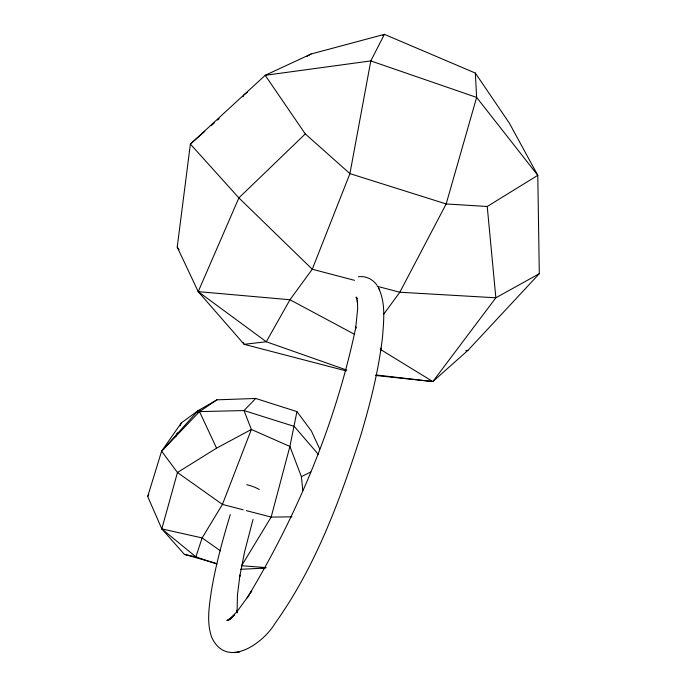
<?xml version="1.0" encoding="UTF-8"?>
<svg xmlns="http://www.w3.org/2000/svg" width="687" height="687" viewBox="0 0 687 687"><rect width="100%" height="100%" fill="white"/><g stroke="black" fill="none" stroke-linecap="round" stroke-linejoin="round"><path stroke-width="1.03" d="M346.111 370.894L244.143 344.324L198.217 291.64L177.22 247.114L190.385 144.081L265.208 75.304L311.117 53.99L384.402 34.35L475.327 73.054L509.393 123.213L537.784 175.322L539.304 273.692L467.924 350.379L432.836 381.568L375.54 375.463M230.282 514.597C222.665 539.793 215.632 565.255 211.338 591.267C209.157 606.449 206.409 622.628 211.768 637.476C226.633 669.387 263.104 643.521 275.109 623.307C315.264 567.101 339.61 501.355 360.555 436.056C370.345 403.406 378.743 370.181 382.59 336.261C383.767 320.099 385.862 302.383 378.236 287.406M380.796 349.958L381.096 348.017M216.044 563.34L184.408 554.409L161.814 528.887L147.696 496.503L161.608 451.179L181.291 422.943L198.028 410.714L216.972 399.825L255.701 398.469L296.939 411.599L289.897 446.456L271.159 517.088L241.618 565.719L266.212 567.617M197.555 412.767L198.028 410.714L200.123 410.285M217.058 564.13L195.872 556.865L161.814 528.887L177.461 472.501L216.56 448.156L251.382 429.461L289.897 446.456L301.387 476.641L302.795 490.346M253.031 519.432L244.589 551.824L239.703 576.616L239.952 574.976L237.453 594.994L237.058 612.89M175.674 436.82L177.28 432.853M180.088 425.914L181.291 422.943M346.815 370.113L266.29 341.748L198.217 291.64L238.878 197.899L305.286 133.922L265.208 75.304L370.808 60.911L476.632 97.399L537.784 175.322L487.229 206.486L446.172 203.953L349.923 173.631L305.286 133.922M243.061 96.815L243.919 94.866L247.294 92.316M147.696 496.503L148.761 494.666M250.257 593.13L251.76 590.82L247.165 597.905C297.626 514.443 335.986 422.505 355.9 326.909L355.574 328.996L357.652 308.935L357.42 300.846L357.601 303.207L356.167 296.982L357.661 299L356.201 297.686M248.72 595.509L237.281 611.275L229.698 619.416L234.55 614.771L229.698 619.416M383.595 314.354L399.825 292.233L446.172 203.953L476.632 97.399L475.327 73.054M376.004 374.939L432.836 381.568L495.859 297.789L539.304 273.692M243.164 509.806L222.433 504.421L177.461 472.501L161.608 451.179L198.028 410.714M161.608 451.179L199.522 411.599L216.972 399.825M255.701 398.469L244.031 410.568L199.522 411.599L216.56 448.156M204.76 131.372L190.385 144.081L238.878 197.899L312.259 269.235L354.492 280.33M211.149 125.712L214.344 122.887M217.539 120.062L219.136 118.653M232.137 617.098L227.74 620.507L230.677 618.729L226.865 620.464L230.008 619.408M382.676 35.604L384.402 34.35L370.808 60.911L349.923 173.631L312.259 269.235L289.983 299.738L266.29 341.748L244.143 344.324L243.146 342.427M306.479 56.626L311.117 53.99M301.387 476.641L310.773 472.003M465.812 350.705L467.924 350.379M358.391 276.792L359.902 276.612M234.121 652.65L239.703 651.98M240.656 569.3L265.156 568.072M291.975 516.847L271.159 517.088L246.281 510.621M360.658 276.621C367.219 276.303 373.367 280.013 377.069 285.294M260.974 567.694L265.199 567.78M198.217 291.64L289.983 299.738L354.569 334.354M184.408 554.409L195.872 556.865L202.133 537.921L222.433 504.421L251.382 429.461L244.031 410.568L294.259 426.412L318.45 454.493M161.814 528.887L202.133 537.921L220.561 550.897M377.163 286.281L399.825 292.233L495.859 297.789L487.229 206.486M380.272 349.322L432.836 381.568M296.939 411.599L311.366 430.981L319.713 448.972M177.22 247.114L179.101 249.69M378.434 287.793L379.61 289.905M237.015 612.306L236.86 610.382L236.989 612.057M246.693 484.704A11.464 2.499 18.6 0 1 259.308 489.539"/></g></svg>
